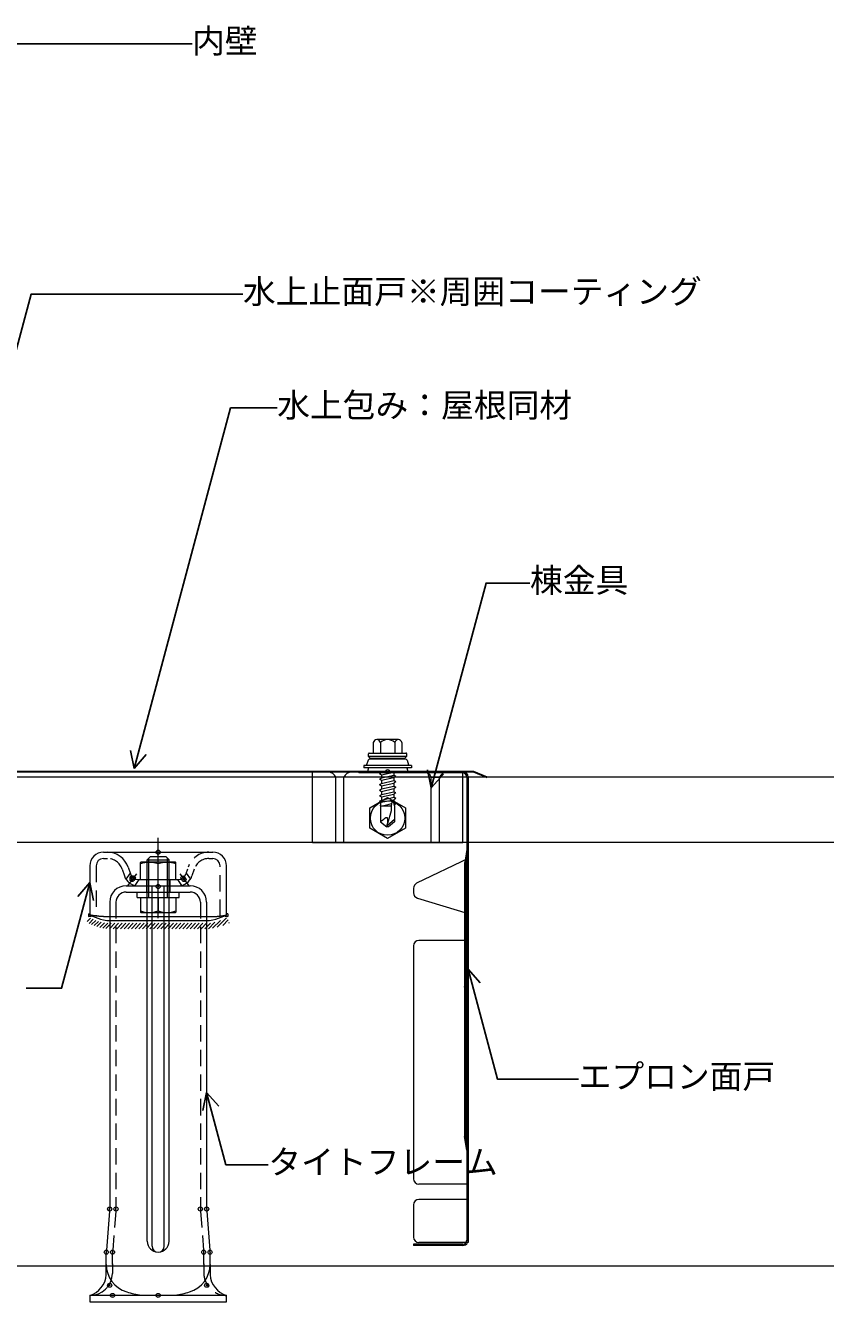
# Model space of a CAD drawing. Units: millimetres, scale not verified. Extents: x -1262 to 1258, y -891 to 1036.
# Drawn here: x -438.2 to -145.3, y 163.4 to 629.3 of the extents above; entities that cross this region are included whole.
import ezdxf
from ezdxf.enums import TextEntityAlignment as Align

# ---------------------------------------------------------------- set-up
doc = ezdxf.new("R2010")
doc.units = ezdxf.units.MM
doc.header["$LTSCALE"] = 3
doc.header["$PDMODE"] = 32
doc.header["$PDSIZE"] = 1.5
doc.linetypes.add('DASHED2', pattern=[3, 2, -1])
for name, color, linetype, lineweight in [('0-6_名称1', 5, 'Continuous', 25), ('0-B_屋根1', 6, 'Continuous', 20), ('1-1_水切1', 134, 'Continuous', 30), ('2-7_ビス1', 7, 'Continuous', 5), ('2-A_タイトフレーム', 3, 'Continuous', 9), ('2-F_I金具', 7, 'Continuous', 5), ('3-1_面戸', 7, 'Continuous', 5)]:
    doc.layers.add(name, color=color, linetype=linetype, lineweight=lineweight)
doc.styles.add('ＭＳ ゴシック', font='')
doc.styles.get('ＭＳ ゴシック').set_extended_font_data('MS Gothic')

msp = doc.modelspace()

# ---------------------------------------------------------------- linework, layer by layer
at = {"layer": '0-6_名称1'}
for p, q in [((-398.464, 357.401), (-399.809, 363.974)), ((-398.464, 357.401), (-394.014, 362.421)), ((-289.646, 350.26), (-290.991, 356.832)), ((-289.646, 350.26), (-285.196, 355.279)), ((-414.647, 315.567), (-419.098, 310.548)), ((-414.647, 315.567), (-413.303, 308.995)), ((-276.146, 283.868), (-277.491, 277.296)), ((-276.146, 283.868), (-271.696, 278.849)), ((-371.898, 238.747), (-373.242, 232.175)), ((-371.898, 238.747), (-367.447, 233.728))]:
    msp.add_line(p, q, dxfattribs=at)
for points in [[(-507.147, 481.832), (-469.435, 622.577), (-377.24, 622.577)], [(-493.631, 316.482), (-436.178, 530.899), (-358.594, 530.899)], [(-398.464, 357.401), (-363.122, 489.302), (-346.068, 489.302)], [(-289.646, 350.26), (-269.567, 425.2), (-253.508, 425.2)], [(-414.647, 315.567), (-425.002, 276.923), (-437.965, 276.923)], [(-276.146, 283.868), (-265.37, 243.648), (-235.708, 243.648)], [(-371.898, 238.747), (-364.812, 212.305), (-349.313, 212.305)]]:
    msp.add_lwpolyline(points, dxfattribs=at)
at = {"layer": '0-B_屋根1'}
for p, q in [((1027.853, 354.211), (-531.147, 354.211)), ((1027.853, 330.211), (-531.147, 330.211)), ((1027.853, 175.211), (-531.147, 175.211))]:
    msp.add_line(p, q, dxfattribs=at)
at = {"layer": '1-1_水切1'}
msp.add_lwpolyline([(-531.147, 356.211), (-274.146, 356.211), (-269.146, 354.211)], dxfattribs=at)
at = {"layer": '2-7_ビス1'}
for p, q in [((-310.896, 366.853), (-310.896, 363.011)), ((-301.709, 367.911), (-309.584, 367.911)), ((-308.272, 366.853), (-308.272, 363.011)), ((-303.021, 366.853), (-303.021, 363.011)), ((-300.396, 366.853), (-300.396, 363.011)), ((-312.791, 360.364), (-313.331, 358.654)), ((-312.653, 361.903), (-312.653, 362.693)), ((-312.653, 361.903), (-298.64, 361.903)), ((-312, 361.125), (-312.653, 361.903)), ((-312.334, 363.011), (-298.959, 363.011)), ((-299.07, 360.771), (-312.223, 360.771)), ((-299.537, 361.011), (-311.756, 361.011)), ((-307.876, 361.011), (-307.876, 360.771)), ((-303.417, 361.011), (-303.417, 360.771)), ((-299.293, 361.125), (-298.64, 361.903)), ((-298.64, 361.903), (-298.64, 362.693)), ((-298.502, 360.364), (-297.962, 358.654)), ((-314.346, 358.491), (-314.346, 357.651)), ((-296.946, 358.491), (-314.346, 358.491)), ((-312.675, 357.651), (-313.035, 356.211)), ((-313.035, 356.211), (-298.258, 356.211)), ((-308.646, 355.488), (-307.876, 355.933)), ((-308.646, 355.488), (-307.876, 355.044)), ((-307.876, 355.933), (-307.876, 356.211)), ((-307.876, 355.933), (-306.65, 356.211)), ((-307.876, 355.044), (-303.417, 356.055)), ((-307.876, 355.044), (-307.876, 353.911)), ((-307.876, 353.911), (-303.417, 354.922)), ((-303.417, 356.055), (-303.146, 356.211)), ((-303.417, 356.055), (-303.417, 354.922)), ((-302.646, 354.477), (-303.417, 354.922)), ((-302.646, 354.477), (-303.417, 354.032)), ((-298.618, 357.651), (-298.258, 356.211)), ((-308.646, 353.466), (-307.876, 353.911)), ((-308.646, 353.466), (-307.876, 353.021)), ((-308.646, 351.444), (-307.876, 351.889)), ((-308.646, 349.421), (-307.876, 349.866)), ((-307.876, 353.021), (-303.417, 354.032)), ((-307.876, 353.021), (-307.876, 351.889)), ((-307.876, 351.889), (-303.417, 352.9)), ((-307.876, 349.866), (-303.417, 350.878)), ((-303.417, 354.032), (-303.417, 352.9)), ((-302.646, 352.455), (-303.417, 352.9)), ((-302.646, 352.455), (-303.417, 352.01)), ((-302.646, 350.433), (-303.417, 350.878)), ((-302.646, 350.433), (-303.417, 349.988)), ((-308.646, 347.399), (-307.876, 347.844)), ((-308.646, 347.399), (-307.876, 346.954)), ((-308.646, 345.377), (-307.876, 345.822)), ((-308.646, 345.377), (-307.96, 344.981)), ((-308.194, 343.655), (-307.96, 344.981)), ((-307.96, 344.981), (-303.417, 345.943)), ((-307.876, 347.844), (-303.417, 348.855)), ((-307.876, 346.954), (-303.417, 347.965)), ((-307.876, 346.954), (-307.876, 345.822)), ((-307.876, 345.822), (-303.417, 346.833)), ((-302.646, 348.41), (-303.417, 348.855)), ((-302.646, 348.41), (-303.417, 347.965)), ((-303.417, 347.965), (-303.417, 346.833)), ((-302.646, 346.388), (-303.417, 346.833)), ((-302.646, 346.388), (-303.417, 345.943)), ((-303.417, 345.943), (-303.417, 345.46)), ((-303.29, 344.737), (-303.417, 345.46)), ((-308.194, 343.655), (-308.194, 337.882)), ((-308.194, 343.655), (-304.391, 343.655)), ((-304.257, 344.456), (-307.022, 343.655)), ((-305.646, 343.655), (-304.359, 343.867)), ((-304.391, 341.883), (-305.645, 337.203)), ((-304.391, 343.655), (-304.391, 341.882)), ((-303.29, 344.737), (-303.355, 344.718)), ((-303.29, 344.737), (-302.913, 344.52)), ((-303.187, 344.06), (-303.171, 344.063)), ((-303.171, 344.063), (-302.913, 344.212)), ((-303.099, 343.655), (-303.171, 344.063)), ((-303.099, 343.655), (-303.099, 337.882)), ((-302.913, 344.52), (-302.913, 344.212)), ((-308.194, 337.882), (-305.965, 336.011)), ((-305.328, 336.011), (-305.965, 336.011)), ((-305.823, 336.54), (-303.099, 338.826)), ((-303.099, 337.882), (-305.328, 336.011))]:
    msp.add_line(p, q, dxfattribs=at)
for points in [[(-296.946, 358.491), (-296.946, 357.651), (-314.346, 357.651)], [(-308.646, 351.444), (-307.876, 350.999), (-307.876, 349.866)], [(-307.876, 350.999), (-303.417, 352.01), (-303.417, 350.878)], [(-307.876, 348.977), (-303.417, 349.988), (-303.417, 348.855)], [(-308.646, 349.421), (-307.876, 348.977), (-307.876, 347.844)], [(-303.099, 343.655), (-303.287, 344.47), (-303.472, 345.08), (-303.65, 345.46), (-303.818, 345.586), (-303.973, 345.448), (-304.118, 345.066), (-304.256, 344.461), (-304.391, 343.655)], [(-308.194, 337.882), (-307.826, 338.194), (-307.432, 338.533), (-307.036, 338.864), (-306.658, 339.153), (-306.322, 339.365), (-306.048, 339.467), (-305.859, 339.425), (-305.751, 339.18), (-305.686, 338.744), (-305.654, 338.208), (-305.644, 337.664), (-305.645, 337.203)], [(-305.646, 336.011), (-305.707, 336.143), (-305.762, 336.275), (-305.803, 336.407), (-305.823, 336.54), (-305.814, 336.705), (-305.775, 336.87), (-305.715, 337.037), (-305.645, 337.203)]]:
    msp.add_lwpolyline(points, dxfattribs=at)
for centre, radius, start, end in [((-309.584, 366.568), 1.343, 12.25461, 167.74538), ((-305.646, 364.126), 3.785, 46.09561, 133.90437), ((-301.709, 366.568), 1.343, 12.25461, 167.74538), ((-312.223, 360.171), 0.6, 90, 161.24339), ((-312.334, 362.693), 0.319, 90, 180), ((-311.756, 361.33), 0.319, 220, 270), ((-299.537, 361.33), 0.319, 270, 320), ((-299.07, 360.171), 0.6, 18.75661, 90), ((-298.959, 362.693), 0.319, 360, 90), ((-313.558, 358.731), 0.24, 270, 341.24339), ((-297.734, 358.731), 0.24, 198.75661, 270)]:
    msp.add_arc(centre, radius, start, end, dxfattribs=at)
at = {"layer": '2-7_ビス1', "color": 5}
msp.add_point((-305.646, 356.211), dxfattribs=at)
at = {"layer": '2-A_タイトフレーム'}
for p, q in [((-401.397, 314.411), (-377.897, 314.411)), ((-393.647, 301.714), (-393.647, 314.411)), ((-391.847, 301.714), (-391.847, 314.411)), ((-387.447, 301.714), (-387.447, 314.411)), ((-385.647, 301.714), (-385.647, 314.411)), ((-407.397, 308.411), (-407.397, 301.714)), ((-401.397, 312.111), (-377.897, 312.111)), ((-371.898, 308.411), (-371.898, 196.936)), ((-407.397, 301.714), (-407.397, 196.936)), ((-393.647, 184.329), (-393.647, 301.714)), ((-391.847, 182.529), (-391.847, 301.714)), ((-387.447, 182.529), (-387.447, 301.714)), ((-385.647, 184.329), (-385.647, 301.714)), ((-407.46, 195.361), (-408.585, 181.116)), ((-371.835, 195.361), (-370.71, 181.116)), ((-408.647, 172.059), (-408.647, 179.54)), ((-406.347, 175.829), (-406.347, 179.54)), ((-370.648, 175.829), (-370.648, 179.54)), ((-372.943, 176.004), (-372.943, 173.084)), ((-370.648, 175.829), (-370.648, 172.059))]:
    msp.add_line(p, q, dxfattribs=at)
at = {"layer": '2-A_タイトフレーム', "linetype": 'DASHED2'}
for p, q in [((-405.097, 308.411), (-405.097, 196.936)), ((-374.197, 308.411), (-374.197, 196.936)), ((-405.16, 195.361), (-406.285, 181.116)), ((-374.135, 195.361), (-373.01, 181.116)), ((-372.947, 175.829), (-372.947, 179.54)), ((-406.352, 176.004), (-406.352, 172.539))]:
    msp.add_line(p, q, dxfattribs=at)
at = {"layer": '2-A_タイトフレーム'}
msp.add_lwpolyline([(-414.647, 164.511), (-414.647, 162.211), (-364.648, 162.211), (-364.648, 164.511)], close=True, dxfattribs=at)
for centre, radius, start, end in [((-401.397, 308.411), 6, 90, 180), ((-377.897, 308.411), 6, 0, 90), ((-401.397, 308.411), 3.7, 90, 180), ((-377.897, 308.411), 3.7, 0, 90), ((-427.397, 196.936), 20, 355.48168, 0), ((-425.097, 196.936), 20, 355.48166, 360), ((-354.198, 196.936), 20, 180, 184.51834), ((-351.898, 196.936), 20, 180, 184.51832), ((-389.647, 184.329), 4, 180, 359.99998), ((-389.647, 182.529), 2.2, 180, 359.99998), ((-388.647, 179.54), 20, 175.48168, 180), ((-386.347, 179.54), 20, 175.48166, 180), ((-392.947, 179.54), 20, 0, 4.51834), ((-390.647, 179.54), 20, 0, 4.51832), ((-414.647, 172.811), 8.3, 270, 358.1176), ((-398.147, 175.829), 10.5, 180, 253.25361), ((-381.147, 175.829), 10.5, 286.74638, 0), ((-417.067, 172.594), 8.437, 286.66783, 356.36645), ((-362.228, 172.594), 8.437, 183.63355, 253.33217), ((-389.647, 204.077), 40, 253.25361, 261.05979), ((-389.647, 204.077), 40, 278.9402, 286.74638)]:
    msp.add_arc(centre, radius, start, end, dxfattribs=at)
at = {"layer": '2-A_タイトフレーム', "linetype": 'DASHED2'}
msp.add_arc((-364.648, 172.811), 8.3, 178.1176, 270, dxfattribs=at)
at = {"layer": '2-A_タイトフレーム'}
for p in [(-407.397, 196.147), (-405.097, 196.147), (-374.197, 196.147), (-371.898, 196.147), (-408.647, 180.329), (-406.347, 180.329), (-372.947, 180.329), (-370.648, 180.329), (-407.397, 168.231), (-371.898, 168.231), (-406.347, 164.511), (-389.647, 164.511)]:
    msp.add_point(p, dxfattribs=at)
at = {"layer": '2-F_I金具'}
for p, q in [((-333.146, 330.211), (-333.146, 356.011)), ((-327.396, 356.011), (-333.146, 356.011)), ((-324.646, 330.211), (-324.646, 354.211)), ((-321.636, 354.211), (-324.646, 354.211)), ((-321.646, 330.211), (-321.646, 354.211)), ((-305.646, 356.011), (-318.897, 356.011)), ((-305.646, 356.011), (-292.396, 356.011)), ((-289.657, 354.211), (-286.646, 354.211)), ((-289.646, 330.211), (-289.646, 354.211)), ((-286.646, 330.211), (-286.646, 354.211)), ((-283.897, 356.011), (-278.146, 356.011)), ((-278.146, 330.211), (-278.146, 356.011)), ((-312.146, 342.964), (-305.646, 346.717)), ((-305.646, 346.717), (-299.146, 342.964)), ((-312.146, 335.458), (-312.146, 342.964)), ((-299.146, 342.964), (-299.146, 335.458)), ((-389.647, 302.611), (-389.647, 331.972)), ((-305.646, 331.706), (-312.146, 335.458)), ((-299.146, 335.458), (-305.646, 331.706)), ((-409.647, 326.711), (-369.648, 326.711)), ((-333.146, 330.211), (-278.146, 330.211)), ((-414.647, 321.711), (-414.647, 303.714)), ((-409.647, 324.411), (-408.232, 324.411)), ((-395.897, 323.211), (-396.147, 322.961)), ((-396.147, 316.711), (-396.147, 322.961)), ((-395.897, 323.211), (-383.397, 323.211)), ((-393.647, 323.911), (-392.447, 325.111)), ((-393.647, 323.911), (-385.647, 323.911)), ((-393.647, 310.111), (-393.647, 323.911)), ((-393.022, 310.111), (-393.022, 324.536)), ((-392.447, 325.111), (-386.847, 325.111)), ((-389.647, 316.711), (-389.647, 322.486)), ((-385.647, 323.911), (-386.847, 325.111)), ((-386.272, 310.111), (-386.272, 324.536)), ((-385.647, 310.111), (-385.647, 323.911)), ((-383.397, 323.211), (-383.147, 322.961)), ((-383.147, 316.711), (-383.147, 322.961)), ((-371.063, 324.411), (-369.648, 324.411)), ((-364.648, 303.714), (-364.648, 321.711)), ((-402.819, 320.497), (-402.011, 318.05)), ((-399.921, 319.055), (-401.475, 316.905)), ((-397.623, 318.82), (-400.941, 314.231)), ((-400.635, 321.218), (-399.827, 318.771)), ((-381.672, 318.82), (-378.354, 314.231)), ((-378.891, 320.518), (-379.468, 318.771)), ((-379.374, 319.055), (-377.82, 316.905)), ((-376.476, 320.497), (-377.284, 318.05)), ((-396.679, 316.711), (-398.233, 314.562)), ((-396.978, 316.711), (-382.317, 316.711)), ((-396.978, 314.411), (-382.317, 314.411)), ((-396.147, 316.711), (-383.147, 316.711)), ((-393.897, 316.711), (-393.897, 314.411)), ((-393.897, 314.411), (-393.897, 312.111)), ((-385.397, 316.711), (-385.397, 314.411)), ((-385.397, 314.411), (-385.397, 312.111)), ((-382.616, 316.711), (-381.062, 314.562)), ((-397.347, 310.111), (-397.347, 312.111)), ((-397.347, 312.111), (-381.947, 312.111)), ((-397.347, 310.111), (-381.947, 310.111)), ((-396.147, 310.111), (-396.147, 304.761)), ((-389.647, 310.111), (-389.647, 305.278)), ((-383.147, 310.111), (-383.147, 304.761)), ((-381.947, 310.111), (-381.947, 312.111)), ((-415.147, 304.209), (-414.647, 304.209)), ((-415.147, 304.209), (-415.147, 303.209)), ((-414.647, 303.714), (-411.793, 302.572)), ((-414.568, 303.699), (-414.647, 303.714)), ((-409.647, 303.141), (-369.648, 303.141)), ((-395.997, 304.611), (-396.147, 304.761)), ((-395.997, 304.611), (-383.297, 304.611)), ((-383.297, 304.611), (-383.147, 304.761)), ((-367.502, 302.572), (-364.648, 303.714)), ((-364.727, 303.699), (-364.648, 303.714)), ((-364.148, 304.209), (-364.648, 304.209)), ((-364.148, 304.209), (-364.148, 303.209)), ((-415.609, 301.311), (-414.387, 302.532)), ((-414.967, 300.61), (-413.429, 302.149)), ((-414.009, 300.227), (-412.47, 301.766)), ((-413.051, 299.844), (-411.497, 301.397)), ((-412.072, 299.481), (-410.459, 301.094)), ((-411.035, 299.177), (-409.342, 300.869)), ((-409.93, 298.939), (-408.132, 300.738)), ((-408.748, 298.78), (-406.814, 300.714)), ((-407.472, 298.714), (-405.473, 300.714)), ((-407.336, 301.714), (-371.958, 301.714)), ((-406.131, 298.714), (-404.131, 300.714)), ((-404.789, 298.714), (-402.789, 300.714)), ((-403.448, 298.714), (-401.448, 300.714)), ((-402.106, 298.714), (-400.106, 300.714)), ((-400.764, 298.714), (-398.764, 300.714)), ((-399.423, 298.714), (-397.423, 300.714)), ((-398.081, 298.714), (-396.081, 300.714)), ((-396.74, 298.714), (-394.74, 300.714)), ((-395.398, 298.714), (-393.398, 300.714)), ((-394.056, 298.714), (-392.056, 300.714)), ((-392.715, 298.714), (-390.715, 300.714)), ((-391.373, 298.714), (-389.373, 300.714)), ((-390.031, 298.714), (-388.031, 300.714)), ((-388.69, 298.714), (-386.69, 300.714)), ((-387.348, 298.714), (-385.348, 300.714)), ((-386.006, 298.714), (-384.006, 300.714)), ((-384.665, 298.714), (-382.665, 300.714)), ((-383.323, 298.714), (-381.323, 300.714)), ((-381.982, 298.714), (-379.982, 300.714)), ((-380.64, 298.714), (-378.64, 300.714)), ((-379.298, 298.714), (-377.298, 300.714)), ((-377.957, 298.714), (-375.957, 300.714)), ((-376.615, 298.714), (-374.615, 300.714)), ((-375.273, 298.714), (-373.273, 300.714)), ((-373.932, 298.714), (-371.932, 300.714)), ((-372.59, 298.714), (-370.509, 300.795)), ((-371.231, 298.731), (-368.878, 301.084)), ((-369.742, 298.878), (-366.875, 301.746)), ((-368.046, 299.233), (-364.639, 302.64)), ((-365.993, 299.944), (-363.955, 301.982)), ((-363.757, 300.839), (-363.572, 301.024))]:
    msp.add_line(p, q, dxfattribs=at)
at = {"layer": '2-F_I金具', "linetype": 'DASHED2'}
for p, q in [((-412.347, 321.711), (-412.347, 303.361)), ((-366.948, 303.361), (-366.948, 321.711))]:
    msp.add_line(p, q, dxfattribs=at)
at = {"layer": '2-F_I金具'}
for points in [[(-409.647, 303.141), (-409.735, 303.145), (-409.822, 303.149), (-409.912, 303.153), (-410.004, 303.157), (-410.099, 303.162), (-410.198, 303.167), (-410.302, 303.173), (-410.412, 303.18), (-410.528, 303.187), (-410.651, 303.195), (-410.782, 303.204), (-410.921, 303.214), (-411.066, 303.225), (-411.216, 303.237), (-411.371, 303.25), (-411.53, 303.265), (-411.692, 303.28), (-411.857, 303.296), (-412.023, 303.314), (-412.19, 303.333), (-412.356, 303.353), (-412.522, 303.373), (-412.686, 303.395), (-412.847, 303.417), (-413.004, 303.439), (-413.157, 303.462), (-413.305, 303.484), (-413.447, 303.506), (-413.582, 303.527), (-413.709, 303.548), (-413.827, 303.567), (-413.938, 303.586), (-414.042, 303.604), (-414.14, 303.621), (-414.232, 303.637), (-414.32, 303.653), (-414.405, 303.669), (-414.487, 303.684), (-414.568, 303.699)], [(-369.648, 303.141), (-369.56, 303.145), (-369.472, 303.149), (-369.383, 303.153), (-369.291, 303.157), (-369.196, 303.162), (-369.097, 303.167), (-368.993, 303.173), (-368.883, 303.18), (-368.767, 303.187), (-368.644, 303.195), (-368.512, 303.204), (-368.374, 303.214), (-368.229, 303.225), (-368.079, 303.237), (-367.924, 303.25), (-367.765, 303.265), (-367.603, 303.28), (-367.438, 303.296), (-367.272, 303.314), (-367.105, 303.333), (-366.939, 303.353), (-366.773, 303.373), (-366.609, 303.395), (-366.448, 303.417), (-366.291, 303.439), (-366.138, 303.462), (-365.99, 303.484), (-365.848, 303.506), (-365.713, 303.527), (-365.586, 303.548), (-365.468, 303.567), (-365.357, 303.586), (-365.253, 303.604), (-365.155, 303.621), (-365.063, 303.637), (-364.975, 303.653), (-364.89, 303.669), (-364.808, 303.684), (-364.727, 303.699)]]:
    msp.add_lwpolyline(points, dxfattribs=at)
msp.add_circle((-305.646, 339.211), 6.3, dxfattribs=at)
for centre, radius, start, end in [((-327.396, 353.011), 3, 23.57818, 90), ((-318.897, 353.011), 3, 90, 156.42182), ((-292.396, 353.011), 3, 23.57818, 90), ((-283.897, 353.011), 3, 90, 156.42182), ((-409.647, 321.711), 5, 90, 180), ((-408.232, 318.711), 8, 18.26289, 90), ((-369.648, 321.711), 5, 0, 90), ((-409.647, 321.711), 2.7, 90, 180), ((-392.897, 312.233), 10.755, 72.41202, 107.58798), ((-386.397, 312.233), 10.755, 72.41202, 107.58798), ((-369.648, 321.711), 2.7, 0, 90), ((-396.978, 319.711), 5.3, 198.26289, 270), ((-396.978, 319.711), 3, 198.26289, 270), ((-382.317, 319.711), 3, 270, 341.73711), ((-382.317, 319.711), 5.3, 270, 341.73711), ((-417.716, 325.485), 22.423, 276.57857, 279.91731), ((-392.897, 312.861), 8.25, 246.79921, 293.20079), ((-386.397, 312.861), 8.25, 246.79921, 293.20079), ((-361.579, 325.485), 22.423, 260.08269, 263.42143), ((-407.336, 313.714), 12, 248.19859, 270), ((-371.958, 313.714), 12, 270, 291.80141)]:
    msp.add_arc(centre, radius, start, end, dxfattribs=at)
at = {"layer": '2-F_I金具', "linetype": 'DASHED2'}
for centre, radius, start, end in [((-371.063, 318.711), 8, 90, 161.73711), ((-408.232, 318.711), 5.7, 18.26289, 90), ((-371.063, 318.711), 5.7, 90, 161.73711)]:
    msp.add_arc(centre, radius, start, end, dxfattribs=at)
at = {"layer": '2-F_I金具'}
for p in [(-389.647, 326.711), (-399.147, 317.411), (-399.147, 316.711), (-398.736, 317.28), (-380.559, 317.28), (-380.147, 316.711), (-389.647, 314.177)]:
    msp.add_point(p, dxfattribs=at)
at = {"layer": '3-1_面戸'}
for p, q in [((-316.146, 356.211), (-316.146, 355.711)), ((-278.146, 356.211), (-316.146, 356.211)), ((-278.146, 355.711), (-316.146, 355.711)), ((-276.646, 354.211), (-276.646, 324.135)), ((-276.146, 354.211), (-276.146, 183.882)), ((-276.646, 327.711), (-277.266, 323.838)), ((-276.146, 327.711), (-276.946, 322.711)), ((-276.146, 324.374), (-295.01, 315.343)), ((-277.266, 323.838), (-277.446, 322.711)), ((-277.446, 322.711), (-277.446, 304.703)), ((-296.146, 313.539), (-296.146, 311.832)), ((-294.724, 309.918), (-276.146, 304.31)), ((-277.446, 304.703), (-277.446, 294.449)), ((-276.146, 294.449), (-294.146, 294.449)), ((-277.446, 294.449), (-277.446, 222.711)), ((-276.946, 294.927), (-276.946, 222.711)), ((-296.146, 292.449), (-296.146, 207.184)), ((-276.646, 217.711), (-277.446, 222.711)), ((-276.146, 217.711), (-276.946, 222.711)), ((-276.146, 205.184), (-294.146, 205.184)), ((-296.146, 197.663), (-296.146, 185.882)), ((-276.146, 199.663), (-294.146, 199.663)), ((-296.146, 183.273), (-296.146, 182.773)), ((-278.146, 183.273), (-296.146, 183.273)), ((-278.146, 182.773), (-296.146, 182.773)), ((-276.146, 183.882), (-294.146, 183.882))]:
    msp.add_line(p, q, dxfattribs=at)
for points in [[(-276.946, 322.711), (-276.946, 301.704), (-276.946, 294.927)], [(-276.646, 324.135), (-276.646, 304.461), (-276.646, 294.449), (-276.646, 205.184), (-276.646, 199.853), (-276.646, 184.773)]]:
    msp.add_lwpolyline(points, dxfattribs=at)
for centre, radius, start, end in [((-278.146, 354.211), 2, 0, 90), ((-278.146, 354.211), 1.5, 0, 90), ((-294.146, 313.539), 2, 115.58322, 180), ((-294.146, 311.832), 2, 180, 253.20528), ((-294.146, 292.449), 2, 90, 180), ((-294.146, 207.184), 2, 180, 270), ((-294.146, 197.663), 2, 90, 180), ((-294.146, 185.882), 2, 180, 270), ((-278.146, 184.773), 2, 270, 333.56543), ((-278.146, 184.773), 1.5, 270, 323.58942), ((-278.146, 184.773), 1.5, 323.58942, 0), ((-278.146, 184.773), 2, 333.56543, 0)]:
    msp.add_arc(centre, radius, start, end, dxfattribs=at)

# ---------------------------------------------------------------- texts
at = {"layer": '0-6_名称1', "style": 'ＭＳ ゴシック'}
for s, p in [('内壁', (-377.24, 616.577)), ('水上止面戸※周囲コーティング', (-358.594, 524.899)), ('水上包み：屋根同材', (-346.068, 483.302)), ('棟金具', (-253.508, 419.2)), ('エプロン面戸', (-235.708, 237.648)), ('タイトフレーム', (-349.313, 206.305))]:
    msp.add_text(s, height=8.798, dxfattribs=at).set_placement(p, align=Align.BOTTOM_LEFT)

doc.saveas('drawing.dxf')
